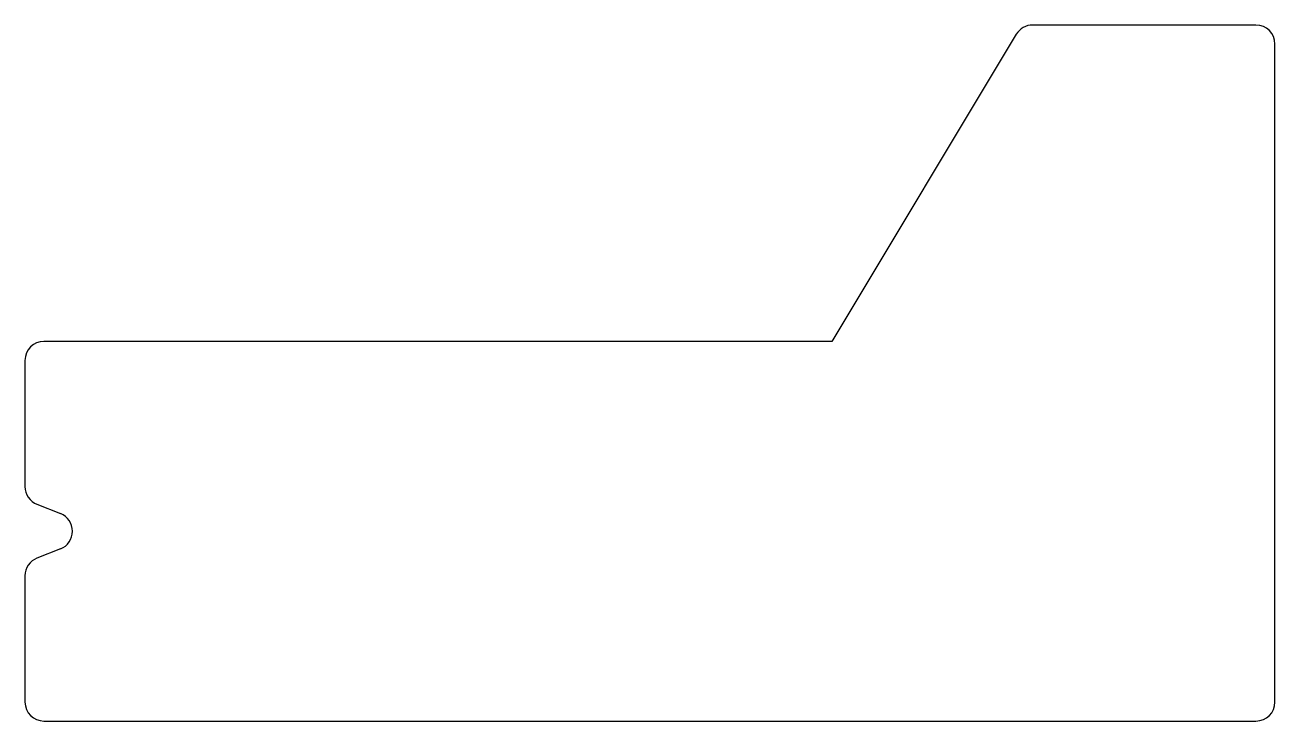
# Model space of a CAD drawing. Extents: x 2608.2 to 2627.9, y 1371.3 to 1382.3.
import ezdxf

# ---------------------------------------------------------------- set-up
doc = ezdxf.new("R2010")
doc.units = 0
doc.layers.get('0').update_dxf_attribs({"linetype": 'CONTINUOUS'})

msp = doc.modelspace()

# ---------------------------------------------------------------- linework, layer by layer
for p, q in [((2627.639, 1382.305), (2624.109, 1382.305)), ((2623.852, 1382.16), (2620.939, 1377.305)), ((2627.939, 1371.605), (2627.939, 1382.005)), ((2620.939, 1377.305), (2608.489, 1377.305)), ((2608.189, 1377.005), (2608.189, 1375.01)), ((2608.379, 1374.731), (2608.749, 1374.585)), ((2608.749, 1374.026), (2608.379, 1373.88)), ((2608.189, 1373.601), (2608.189, 1371.605)), ((2608.489, 1371.305), (2627.639, 1371.305))]:
    msp.add_line(p, q)
for centre, start, end in [((2624.109, 1382.005), 90, 149.0362), ((2627.639, 1382.005), 0, 90), ((2608.489, 1377.005), 90, 180), ((2608.489, 1375.01), 180, 248.473), ((2608.639, 1374.305), 291.527, 68.473), ((2608.489, 1373.601), 111.527, 180), ((2608.489, 1371.605), 180, 270), ((2627.639, 1371.605), 270, 0)]:
    msp.add_arc(centre, 0.3, start, end)

doc.saveas('drawing.dxf')
